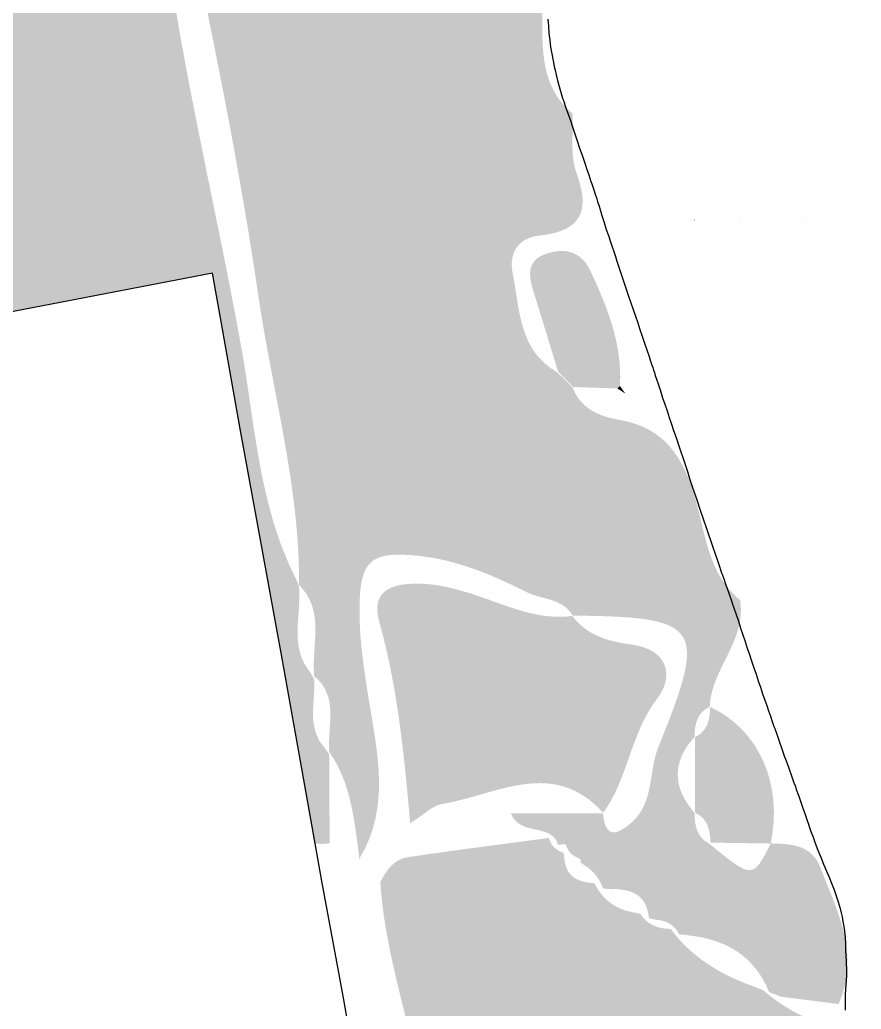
# Model space of a CAD drawing. Header units: inches. Extents: x 692273 to 716502, y 9316467 to 9326563.
# Drawn here: x 704279 to 705400, y 9319793 to 9321112 of the extents above; entities that cross this region are included whole.
import ezdxf

# ---------------------------------------------------------------- set-up
doc = ezdxf.new("R2010")
doc.units = ezdxf.units.IN
doc.header["$MEASUREMENT"] = 0
doc.layers.add('Land Value', color=7, linetype='Continuous')

msp = doc.modelspace()

# ---------------------------------------------------------------- hatches: boundary and pattern name
at = {"layer": 'Land Value', "transparency": 33554687}
h = msp.add_hatch(color=3, dxfattribs=at)
h.dxf.hatch_style = 2
edge = h.paths.add_edge_path()
edge.add_spline(control_points=[(704793.6, 9320502.2), (704791, 9320513.2), (704783.3, 9320519), (704772.9, 9320521.8), (704760.8, 9320547.2), (704742, 9320562.8), (704712.6, 9320562.9), (704712.4, 9320579.8), (704711.7, 9320596.6), (704711.8, 9320613.5), (704712.9, 9320715.3), (704728.9, 9320728.4), (704830.3, 9320724.6), (704870.6, 9320723), (704894.5, 9320711.2), (704897.1, 9320668.4), (704897.7, 9320658.6), (704903.4, 9320649.3), (704905.7, 9320639.5), (704936, 9320515.7), (704923.3, 9320500.2), (704793.6, 9320502.2)], knot_values=[0, 0, 0, 0, 1, 1, 1, 2, 2, 2, 3, 3, 3, 4, 4, 4, 5, 5, 5, 6, 6, 6, 7, 7, 7, 7], degree=3, periodic=0)
edge = h.paths.add_edge_path()
edge.add_spline(control_points=[(705005.6, 9320014.5), (705005.6, 9320014.5), (705006.5, 9320013.8), (705006.5, 9320013.8), (705006.4, 9320013.7), (705006.2, 9320013.7), (705006.1, 9320013.7), (705009.2, 9320003.6), (705015.7, 9319996.9), (705025.9, 9319993.9), (705025.9, 9319994), (705025.9, 9319994.1), (705025.9, 9319994.2), (705025.9, 9319994.2), (705026.7, 9319993.5), (705026.7, 9319993.5), (705026.4, 9319993.6), (705026.2, 9319993.8), (705025.9, 9319993.9), (705025.9, 9319991.8), (705026.5, 9319990.4), (705026.6, 9319988.4), (705040, 9319980.8), (705050.7, 9319970.4), (705056, 9319954.6), (705058.2, 9319954.3), (705060.3, 9319953.9), (705062.7, 9319953.8), (705089.6, 9319953.9), (705114, 9319950), (705117.4, 9319914.7), (705120.9, 9319914), (705124.2, 9319913), (705128, 9319912.8), (705127.9, 9319913), (705127.7, 9319913.2), (705127.5, 9319913.4), (705127.5, 9319913.4), (705128.5, 9319912.7), (705128.5, 9319912.7), (705128.3, 9319912.7), (705128.2, 9319912.8), (705128, 9319912.8), (705128.1, 9319912.7), (705128.1, 9319912.7), (705128.1, 9319912.7), (705140.4, 9319911.2), (705151, 9319906.4), (705157.5, 9319893.5), (705161.1, 9319892.8), (705164.7, 9319892.4), (705168.6, 9319892.4), (705168.4, 9319892.6), (705168.2, 9319892.8), (705168.1, 9319893), (705168.1, 9319893), (705169, 9319892.3), (705169, 9319892.3), (705168.9, 9319892.4), (705168.7, 9319892.4), (705168.6, 9319892.4), (705168.7, 9319892.2), (705168.9, 9319892.1), (705169.1, 9319891.9), (705218.8, 9319887), (705257.4, 9319865.4), (705277.6, 9319816.3), (705282, 9319814.7), (705286.2, 9319812.8), (705290.6, 9319811.3), (705290.6, 9319811.3), (705290, 9319811.9), (705290, 9319811.9), (705290.7, 9319811.3), (705291.5, 9319810.8), (705292.2, 9319810.2), (705317.3, 9319807.1), (705342.6, 9319803.8), (705370.2, 9319800.3), (705399.3, 9319866.4), (705368.5, 9319923.5), (705346.2, 9319981.6), (705334.2, 9320012.9), (705307, 9320014), (705279.7, 9320014.4), (705279.7, 9320014.4), (705279.7, 9320014.4), (705279.7, 9320014.3), (705279.6, 9320014.3), (705279.6, 9320014.3), (705279.6, 9320014.3), (705255.9, 9319967), (705255, 9319967), (705197.9, 9320014), (705181, 9320022.7), (705178.3, 9320038.3), (705178.2, 9320055), (705149.1, 9320088.8), (705147.4, 9320122.5), (705178.1, 9320156.3), (705178.3, 9320173.1), (705181.3, 9320188.5), (705198.4, 9320196.8), (705200.2, 9320247.4), (705248, 9320285), (705238.8, 9320338.8), (705196.7, 9320373.2), (705192.8, 9320426.1), (705179.6, 9320472.5), (705163.8, 9320528.5), (705139, 9320568.5), (705078.2, 9320579), (705051.2, 9320583.7), (705026.6, 9320593.7), (705015.6, 9320622.4), (705008.8, 9320629.1), (705002, 9320635.7), (704995.2, 9320642.4), (704943.5, 9320672), (704945.4, 9320726.6), (704935.7, 9320774.6), (704930.7, 9320799.5), (704941.1, 9320821.5), (704971.7, 9320824.8), (705025.5, 9320830.5), (705040.1, 9320855.9), (705020.9, 9320907.8), (705012.1, 9320931.8), (705016.8, 9320960.8), (705015.5, 9320987.5), (704978.4, 9321018), (704975.2, 9321060.5), (704975.1, 9321103.9), (704974.9, 9321179.9), (704975, 9321256), (704975, 9321332.1), (704957.9, 9321340.3), (704954.4, 9321355.5), (704954.8, 9321372.6), (704902.9, 9321388.1), (704884.6, 9321437.4), (704853.5, 9321473.7), (704828.1, 9321475.5), (704813.7, 9321488.2), (704812.7, 9321514.3), (704786.2, 9321515.1), (704772.2, 9321528.4), (704772, 9321555.4), (704765.5, 9321561.9), (704758.9, 9321568.5), (704752.3, 9321575.1), (704717.9, 9321578), (704710.8, 9321600.9), (704711.1, 9321630.2), (704711.5, 9321672.7), (704711.2, 9321715.2), (704711.1, 9321757.7), (704694, 9321766.1), (704691.3, 9321781.6), (704690.8, 9321798.4), (704676.7, 9321808.4), (704673.8, 9321823.6), (704669.8, 9321839.6), (704643.5, 9321943.2), (704633.5, 9321948.5), (704528.9, 9321919.5), (704520, 9321903.5), (704505, 9321899.4), (704488, 9321899.3), (704488, 9321899.3), (704488.1, 9321899.3), (704488.1, 9321899.3), (704405.7, 9321853.8), (704384.3, 9321784.2), (704407.7, 9321696.5), (704409.3, 9321690.4), (704407.6, 9321683.4), (704407.4, 9321676.8), (704440.6, 9321648.2), (704423.4, 9321609.4), (704427.8, 9321575), (704427.7, 9321575), (704427.7, 9321575.1), (704427.6, 9321575.2), (704466.7, 9321496.6), (704469.1, 9321409.1), (704486.7, 9321325.5), (704527.1, 9321132.8), (704568.2, 9320939.9), (704596.6, 9320745.2), (704615.4, 9320616.7), (704651.9, 9320490.3), (704651, 9320359), (704686.5, 9320323.4), (704666.8, 9320278.4), (704671.3, 9320237.5), (704705.3, 9320209.1), (704687.7, 9320170.3), (704691.6, 9320135.8), (704721.2, 9320093.2), (704724.8, 9320043.2), (704731.5, 9319994.2), (704773.4, 9320063.2), (704755, 9320137.2), (704743.6, 9320208.3), (704737.1, 9320248.4), (704731.3, 9320288.1), (704731.6, 9320328.4), (704732.1, 9320392), (704746.4, 9320404.7), (704811.1, 9320397.7), (704861.9, 9320392.2), (704908.8, 9320372.3), (704954.1, 9320349.5), (704974.6, 9320339.2), (705001.9, 9320341.8), (705015.6, 9320318.2), (705187.7, 9320316.2), (705195.7, 9320305.4), (705130, 9320143.2), (705116.5, 9320109.6), (705124.8, 9320068.5), (705093.3, 9320041.5), (705072.4, 9320023.5), (705059, 9320023.4), (705056, 9320054.6), (705016.1, 9320054.6), (704976.2, 9320054.6), (704933.2, 9320054.6), (704946, 9320023.4), (704986, 9320042.1), (704995.8, 9320013.8), (704995.8, 9320013.8), (704994.9, 9320014.5), (704994.9, 9320014.5), (704995.5, 9320013.8), (704996.2, 9320013.2), (704996.9, 9320012.5), (705000, 9320012.9), (705003, 9320013.3), (705006.1, 9320013.7), (705006, 9320014), (705005.7, 9320014.2), (705005.6, 9320014.5)], knot_values=[0, 0, 0, 0, 1, 1, 1, 2, 2, 2, 3, 3, 3, 4, 4, 4, 5, 5, 5, 6, 6, 6, 7, 7, 7, 8, 8, 8, 9, 9, 9, 10, 10, 10, 11, 11, 11, 12, 12, 12, 13, 13, 13, 14, 14, 14, 15, 15, 15, 16, 16, 16, 17, 17, 17, 18, 18, 18, 19, 19, 19, 20, 20, 20, 21, 21, 21, 22, 22, 22, 23, 23, 23, 24, 24, 24, 25, 25, 25, 26, 26, 26, 27, 27, 27, 28, 28, 28, 29, 29, 29, 30, 30, 30, 31, 31, 31, 32, 32, 32, 33, 33, 33, 34, 34, 34, 35, 35, 35, 36, 36, 36, 37, 37, 37, 38, 38, 38, 39, 39, 39, 40, 40, 40, 41, 41, 41, 42, 42, 42, 43, 43, 43, 44, 44, 44, 45, 45, 45, 46, 46, 46, 47, 47, 47, 48, 48, 48, 49, 49, 49, 50, 50, 50, 51, 51, 51, 52, 52, 52, 53, 53, 53, 54, 54, 54, 55, 55, 55, 56, 56, 56, 57, 57, 57, 58, 58, 58, 59, 59, 59, 60, 60, 60, 61, 61, 61, 62, 62, 62, 63, 63, 63, 64, 64, 64, 65, 65, 65, 66, 66, 66, 67, 67, 67, 68, 68, 68, 69, 69, 69, 70, 70, 70, 71, 71, 71, 72, 72, 72, 73, 73, 73, 74, 74, 74, 75, 75, 75, 76, 76, 76, 77, 77, 77, 78, 78, 78, 79, 79, 79, 80, 80, 80, 81, 81, 81, 81], degree=3, periodic=0)
h = msp.add_hatch(color=2, dxfattribs=at)
h.dxf.hatch_style = 2
h.paths.add_polyline_path([(704193.7, 9320698), (704200.6, 9320710.2), (704535.7, 9320774.4), (704546.5, 9320715), (704572.3, 9320567.3), (704601.3, 9320409.4), (704628.5, 9320261), (704653.1, 9320124), (704672.6, 9320014.4), (704674.1, 9320014.2), (704683, 9320013.8), (704691.8, 9320014.6), (704691.7, 9320026.6), (704691.7, 9320038.5), (704691.6, 9320050.4), (704691.5, 9320062.3), (704691.5, 9320074.2), (704691.4, 9320086.1), (704691.3, 9320098.1), (704691.3, 9320110), (704691.2, 9320121.9), (704691.1, 9320133.8), (704684.1, 9320143), (704677.6, 9320152), (704673.4, 9320161.5), (704670.9, 9320171.3), (704669.8, 9320181.3), (704669.7, 9320191.6), (704670.2, 9320202), (704670.9, 9320212.5), (704671.4, 9320222.9), (704671.2, 9320233.2), (704665.3, 9320243.5), (704657.9, 9320254.5), (704653, 9320265.9), (704650.2, 9320277.7), (704649.1, 9320289.8), (704649.1, 9320302), (704649.8, 9320314.4), (704650.7, 9320326.8), (704651.4, 9320339.1), (704651.3, 9320351.3), (704650.5, 9320359.5), (704650.6, 9320359.5), (704650.6, 9320359.4), (704650.6, 9320359.3), (704650.7, 9320359.2), (704650.8, 9320359.1), (704650.8, 9320359), (704650.9, 9320358.9), (704650.9, 9320358.8), (704651, 9320358.7), (704651, 9320358.7), (704650.9, 9320358.8), (704650.9, 9320358.9), (704650.9, 9320358.9), (704650.9, 9320359), (704650.8, 9320359.1), (704650.8, 9320359.1), (704650.8, 9320359.2), (704650.7, 9320359.2), (704650.7, 9320359.3), (704650.7, 9320359.4), (704638.6, 9320384), (704626.4, 9320413.9), (704616.4, 9320444.4), (704608.1, 9320475.3), (704601.2, 9320506.5), (704595.5, 9320538), (704590.4, 9320569.7), (704585.7, 9320601.3), (704581.1, 9320632.9), (704576.1, 9320664.4), (704568.6, 9320705.7), (704559.4, 9320753.8), (704549.9, 9320801.8), (704540.1, 9320849.8), (704530.3, 9320897.7), (704520.6, 9320945.7), (704511, 9320993.6), (704501.7, 9321041.7), (704492.9, 9321089.8), (704484.7, 9321138), (704477.5, 9321183.1), (704470.5, 9321222.6), (704462.7, 9321262), (704454.7, 9321301.3), (704446.8, 9321340.7), (704439.5, 9321380.1), (704433.3, 9321419.7), (704428.5, 9321459.4), (704425.7, 9321499.4), (704425.3, 9321539.8), (704426.1, 9321576.5), (704417.8, 9321585.1), (704412.1, 9321594.3), (704408.4, 9321603.9), (704406.5, 9321613.8), (704405.8, 9321623.9), (704406, 9321634.3), (704406.7, 9321644.7), (704407.3, 9321655.2), (704407.7, 9321665.5), (704407.2, 9321675.7), (704398.2, 9321688.6), (704390.6, 9321702.8), (704385.2, 9321717.9), (704381.1, 9321733.6), (704377.9, 9321749.7), (704374.8, 9321766), (704371.2, 9321782.2), (704366.5, 9321798.2), (704360, 9321813.7), (704351, 9321828.5), (704341, 9321830.2), (704331.4, 9321824.9), (704321.9, 9321819.7), (704312.5, 9321814.4), (704303.1, 9321809.2), (704293.8, 9321804.1), (704284.5, 9321798.9), (704275.1, 9321793.9), (704265.8, 9321788.9), (704256.4, 9321783.9), (704245, 9321777.9), (704231.9, 9321770), (704220.7, 9321761.6), (704211.4, 9321752.5), (704204, 9321742.6), (704198.5, 9321731.7), (704194.7, 9321719.7), (704192.7, 9321706.5), (704192.4, 9321691.8), (704193.9, 9321675.4), (704198.3, 9321650.4), (704210.2, 9321588), (704221.2, 9321525.5), (704231.4, 9321462.9), (704240.5, 9321400.1), (704248.4, 9321337.1), (704255.1, 9321274), (704260.2, 9321210.8), (704263.7, 9321147.3), (704265.5, 9321083.7), (704265.5, 9321019.9), (704264.1, 9320990.3), (704260.9, 9320964.7), (704255.9, 9320940), (704249.1, 9320916.2), (704240.4, 9320893.3), (704229.9, 9320871.2), (704217.6, 9320849.9), (704203.4, 9320829.4), (704187.5, 9320809.7), (704169.7, 9320790.8), (704163.4, 9320778.7), (704163.7, 9320769.9), (704164.6, 9320761.4), (704166.2, 9320753.1), (704168.5, 9320745), (704171.4, 9320737.1), (704174.8, 9320729.3), (704178.8, 9320721.6), (704183.2, 9320714), (704188.1, 9320706.4)])
h = msp.add_hatch(color=3, dxfattribs=at)
h.dxf.hatch_style = 2
edge = h.paths.add_edge_path()
edge.add_spline(control_points=[(705015.8, 9320987.6), (705015.7, 9320987.8), (705015.5, 9320988), (705015.5, 9320988), (705015.5, 9320987.9), (705015.5, 9320987.7), (705015.5, 9320987.5), (705015.8, 9320987.3), (705015.9, 9320987.1), (705016.2, 9320986.9), (705016.2, 9320986.9), (705016.2, 9320986.9), (705016.2, 9320986.9), (705016.2, 9320986.9), (705016.2, 9320986.9), (705016.2, 9320986.9), (705016.2, 9320986.9), (705016, 9320987.3), (705015.8, 9320987.6)], knot_values=[0, 0, 0, 0, 1, 1, 1, 2, 2, 2, 3, 3, 3, 4, 4, 4, 5, 5, 5, 6, 6, 6, 6], degree=3, periodic=0)
h = msp.add_hatch(color=1, dxfattribs=at)
h.dxf.hatch_style = 2
edge = h.paths.add_edge_path()
edge.add_spline(control_points=[(705015.8, 9320987.6), (705016, 9320987.3), (705016.2, 9320986.9), (705016.2, 9320986.9), (705016.2, 9320986.9), (705016.2, 9320986.9), (705016.2, 9320986.9), (705016.2, 9320986.9), (705016.2, 9320987), (705016.2, 9320987), (705015.9, 9320987.3), (705015.8, 9320987.7), (705015.5, 9320988), (705015.5, 9320988), (705015.7, 9320987.8), (705015.8, 9320987.6)], knot_values=[0, 0, 0, 0, 1, 1, 1, 2, 2, 2, 3, 3, 3, 4, 4, 4, 5, 5, 5, 5], degree=3, periodic=0)
h = msp.add_hatch(color=1, dxfattribs=at)
h.dxf.hatch_style = 2
edge = h.paths.add_edge_path()
edge.add_spline(control_points=[(705279.4, 9320926.3), (705279.6, 9320926.6), (705280, 9320926.7), (705280.2, 9320927), (705280.2, 9320927), (705279.4, 9320926.3), (705279.4, 9320926.3), (705279.4, 9320926.3), (705279.4, 9320926.3), (705279.4, 9320926.3)], knot_values=[0, 0, 0, 0, 1, 1, 1, 2, 2, 2, 3, 3, 3, 3], degree=3, periodic=0)
h = msp.add_hatch(color=1, dxfattribs=at)
h.dxf.hatch_style = 2
edge = h.paths.add_edge_path()
edge.add_spline(control_points=[(705280.2, 9320927), (705280.2, 9320927), (705280.1, 9320927), (705280, 9320927), (705279.8, 9320926.7), (705279.6, 9320926.6), (705279.4, 9320926.3), (705279.4, 9320926.3), (705280.2, 9320927), (705280.2, 9320927)], knot_values=[0, 0, 0, 0, 1, 1, 1, 2, 2, 2, 3, 3, 3, 3], degree=3, periodic=0)
h = msp.add_hatch(color=1, dxfattribs=at)
h.dxf.hatch_style = 2
edge = h.paths.add_edge_path()
edge.add_spline(control_points=[(705178.2, 9320845.9), (705178, 9320845.7), (705177.8, 9320845.5), (705177.5, 9320845.2), (705177.5, 9320845.2), (705178.8, 9320845.9), (705178.8, 9320845.9), (705178.6, 9320845.9), (705178.4, 9320845.9), (705178.2, 9320845.9)], knot_values=[0, 0, 0, 0, 1, 1, 1, 2, 2, 2, 3, 3, 3, 3], degree=3, periodic=0)
h = msp.add_hatch(color=1, dxfattribs=at)
h.dxf.hatch_style = 2
edge = h.paths.add_edge_path()
edge.add_spline(control_points=[(705177.5, 9320845.2), (705177.7, 9320845.2), (705177.9, 9320845.2), (705178.1, 9320845.2), (705178.3, 9320845.5), (705178.6, 9320845.6), (705178.8, 9320845.9), (705178.8, 9320845.9), (705177.5, 9320845.2), (705177.5, 9320845.2)], knot_values=[0, 0, 0, 0, 1, 1, 1, 2, 2, 2, 3, 3, 3, 3], degree=3, periodic=0)
h = msp.add_hatch(color=1, dxfattribs=at)
h.dxf.hatch_style = 2
edge = h.paths.add_edge_path()
edge.add_spline(control_points=[(705239.4, 9320845.3), (705239.3, 9320845.5), (705239.1, 9320845.6), (705239, 9320845.8), (705238.9, 9320845.8), (705238.8, 9320845.8), (705238.6, 9320845.8), (705238.6, 9320845.8), (705239.4, 9320845.3), (705239.4, 9320845.3)], knot_values=[0, 0, 0, 0, 1, 1, 1, 2, 2, 2, 3, 3, 3, 3], degree=3, periodic=0)
h = msp.add_hatch(color=1, dxfattribs=at)
h.dxf.hatch_style = 2
edge = h.paths.add_edge_path()
edge.add_spline(control_points=[(705239.1, 9320845.3), (705239.2, 9320845.3), (705239.3, 9320845.3), (705239.4, 9320845.3), (705239.4, 9320845.3), (705239.4, 9320845.3), (705239.4, 9320845.3), (705239.4, 9320845.3), (705238.6, 9320845.8), (705238.6, 9320845.8), (705238.8, 9320845.6), (705238.9, 9320845.5), (705239.1, 9320845.3)], knot_values=[0, 0, 0, 0, 1, 1, 1, 2, 2, 2, 3, 3, 3, 4, 4, 4, 4], degree=3, periodic=0)
h = msp.add_hatch(color=1, dxfattribs=at)
h.dxf.hatch_style = 2
edge = h.paths.add_edge_path()
edge.add_spline(control_points=[(705320.4, 9320845.8), (705320.4, 9320845.8), (705320.3, 9320845.8), (705320.2, 9320845.8), (705320.1, 9320845.6), (705319.9, 9320845.5), (705319.8, 9320845.3), (705319.8, 9320845.3), (705320.4, 9320845.8), (705320.4, 9320845.8)], knot_values=[0, 0, 0, 0, 1, 1, 1, 2, 2, 2, 3, 3, 3, 3], degree=3, periodic=0)
h = msp.add_hatch(color=1, dxfattribs=at)
h.dxf.hatch_style = 2
edge = h.paths.add_edge_path()
edge.add_spline(control_points=[(705319.8, 9320845.3), (705320, 9320845.3), (705320.2, 9320845.3), (705320.5, 9320845.3), (705320.5, 9320845.5), (705320.5, 9320845.7), (705320.4, 9320845.8), (705320.4, 9320845.8), (705319.8, 9320845.3), (705319.8, 9320845.3), (705319.8, 9320845.3), (705319.8, 9320845.3), (705319.8, 9320845.3)], knot_values=[0, 0, 0, 0, 1, 1, 1, 2, 2, 2, 3, 3, 3, 4, 4, 4, 4], degree=3, periodic=0)
h = msp.add_hatch(color=1, dxfattribs=at)
h.dxf.hatch_style = 2
edge = h.paths.add_edge_path()
edge.add_spline(control_points=[(705038.7, 9320778.9), (705026.3, 9320805.1), (705002.8, 9320808.7), (704978.6, 9320799.8), (704953.4, 9320790.5), (704957.4, 9320769.5), (704963.7, 9320749.2), (704974.7, 9320714), (704985.4, 9320678.7), (704996.2, 9320643.4), (705002.8, 9320636.6), (705009.5, 9320629.7), (705016.1, 9320622.9), (705035.8, 9320622.2), (705055.6, 9320621.6), (705075.3, 9320620.9), (705075.3, 9320620.9), (705075.3, 9320620.9), (705075.3, 9320620.9), (705075.3, 9320621), (705076.2, 9320621.8), (705077, 9320622.6), (705077.9, 9320623.5), (705078.7, 9320624.3), (705078.7, 9320624.3), (705082, 9320680.1), (705061.8, 9320730), (705038.7, 9320778.9)], knot_values=[0, 0, 0, 0, 1, 1, 1, 2, 2, 2, 3, 3, 3, 4, 4, 4, 5, 5, 5, 6, 6, 6, 7, 7, 7, 8, 8, 8, 9, 9, 9, 9], degree=3, periodic=0)
h = msp.add_hatch(color=1, dxfattribs=at)
h.dxf.hatch_style = 2
edge = h.paths.add_edge_path()
edge.add_spline(control_points=[(704897.1, 9320668.4), (704894.5, 9320711.2), (704870.6, 9320723), (704830.3, 9320724.6), (704728.9, 9320728.4), (704712.9, 9320715.3), (704711.8, 9320613.5), (704711.7, 9320596.6), (704712.4, 9320579.8), (704712.6, 9320562.9), (704742, 9320562.8), (704760.8, 9320547.2), (704772.9, 9320521.8), (704783.3, 9320519), (704791, 9320513.2), (704793.6, 9320502.2), (704923.3, 9320500.2), (704936, 9320515.7), (704905.7, 9320639.5), (704903.4, 9320649.3), (704897.7, 9320658.6), (704897.1, 9320668.4)], knot_values=[0, 0, 0, 0, 1, 1, 1, 2, 2, 2, 3, 3, 3, 4, 4, 4, 5, 5, 5, 6, 6, 6, 7, 7, 7, 7], degree=3, periodic=0)
h = msp.add_hatch(color=1, dxfattribs=at)
h.dxf.hatch_style = 2
edge = h.paths.add_edge_path()
edge.add_spline(control_points=[(705086.1, 9320613.8), (705083.6, 9320617.3), (705081.2, 9320620.8), (705078.7, 9320624.3), (705078.7, 9320624.3), (705077.9, 9320623.5), (705077, 9320622.6), (705076.2, 9320621.8), (705075.3, 9320621), (705075.3, 9320620.9), (705078.9, 9320618.6), (705082.5, 9320616.2), (705086.1, 9320613.8)], knot_values=[0, 0, 0, 0, 1, 1, 1, 2, 2, 2, 3, 3, 3, 4, 4, 4, 4], degree=3, periodic=0)
h = msp.add_hatch(color=3, dxfattribs=at)
h.dxf.hatch_style = 2
edge = h.paths.add_edge_path()
edge.add_spline(control_points=[(704651, 9320358.7), (704651, 9320358.8), (704651, 9320358.9), (704651, 9320359), (704650.9, 9320359.1), (704650.8, 9320359.3), (704650.7, 9320359.4), (704650.8, 9320359.2), (704650.9, 9320358.9), (704651, 9320358.7)], knot_values=[0, 0, 0, 0, 1, 1, 1, 2, 2, 2, 3, 3, 3, 3], degree=3, periodic=0)
h = msp.add_hatch(color=1, dxfattribs=at)
h.dxf.hatch_style = 2
edge = h.paths.add_edge_path()
edge.add_spline(control_points=[(704841.2, 9320066.9), (704913.6, 9320078.6), (704988.7, 9320129.5), (705056.5, 9320055.3), (705089.8, 9320101.3), (705092.6, 9320160.7), (705128.3, 9320207.4), (705150.6, 9320236.5), (705144.1, 9320272.5), (705094.5, 9320279.5), (705064.4, 9320283.7), (705034.9, 9320290.9), (705015.3, 9320317.7), (704970, 9320311.6), (704929.7, 9320330.9), (704888.8, 9320344.6), (704859.8, 9320354.3), (704831.4, 9320361.9), (704800.6, 9320360.6), (704767.5, 9320359.1), (704747.9, 9320345.6), (704757.7, 9320310.7), (704781.6, 9320225.7), (704790.7, 9320138), (704799.1, 9320041.4), (704819.2, 9320054), (704829.5, 9320065.1), (704841.2, 9320066.9)], knot_values=[0, 0, 0, 0, 1, 1, 1, 2, 2, 2, 3, 3, 3, 4, 4, 4, 5, 5, 5, 6, 6, 6, 7, 7, 7, 8, 8, 8, 9, 9, 9, 9], degree=3, periodic=0)
h = msp.add_hatch(color=3, dxfattribs=at)
h.dxf.hatch_style = 2
edge = h.paths.add_edge_path()
edge.add_spline(control_points=[(705239.3, 9320338.3), (705239.3, 9320338.5), (705239.3, 9320338.6), (705239.3, 9320338.7), (705239.1, 9320338.9), (705239, 9320339), (705238.8, 9320339.2), (705238.8, 9320339.2), (705239.3, 9320338.3), (705239.3, 9320338.3)], knot_values=[0, 0, 0, 0, 1, 1, 1, 2, 2, 2, 3, 3, 3, 3], degree=3, periodic=0)
h = msp.add_hatch(color=3, dxfattribs=at)
h.dxf.hatch_style = 2
edge = h.paths.add_edge_path()
edge.add_spline(control_points=[(705238.8, 9320339.2), (705238.8, 9320339), (705238.8, 9320338.9), (705238.8, 9320338.8), (705239, 9320338.6), (705239.1, 9320338.5), (705239.3, 9320338.3), (705239.3, 9320338.3), (705238.8, 9320339.2), (705238.8, 9320339.2)], knot_values=[0, 0, 0, 0, 1, 1, 1, 2, 2, 2, 3, 3, 3, 3], degree=3, periodic=0)
h = msp.add_hatch(color=3, dxfattribs=at)
h.dxf.hatch_style = 2
edge = h.paths.add_edge_path()
edge.add_spline(control_points=[(704671.3, 9320237.1), (704671.3, 9320237.2), (704671.3, 9320237.4), (704671.3, 9320237.5), (704671.1, 9320237.7), (704671, 9320237.8), (704670.8, 9320238), (704670.8, 9320238), (704671.3, 9320237.1), (704671.3, 9320237.1)], knot_values=[0, 0, 0, 0, 1, 1, 1, 2, 2, 2, 3, 3, 3, 3], degree=3, periodic=0)
h = msp.add_hatch(color=2, dxfattribs=at)
h.dxf.hatch_style = 2
edge = h.paths.add_edge_path()
edge.add_spline(control_points=[(704670.8, 9320238), (704670.8, 9320237.8), (704670.8, 9320237.7), (704670.8, 9320237.6), (704671, 9320237.4), (704671.1, 9320237.2), (704671.3, 9320237.1), (704671.3, 9320237.1), (704670.8, 9320238), (704670.8, 9320238)], knot_values=[0, 0, 0, 0, 1, 1, 1, 2, 2, 2, 3, 3, 3, 3], degree=3, periodic=0)
h = msp.add_hatch(color=1, dxfattribs=at)
h.dxf.hatch_style = 2
edge = h.paths.add_edge_path()
edge.add_spline(control_points=[(705279.7, 9320014.4), (705296.1, 9320094), (705263.9, 9320166.5), (705198.8, 9320196.4), (705198.8, 9320179.6), (705195.6, 9320164.4), (705178.6, 9320156), (705178.7, 9320122.4), (705178.7, 9320088.9), (705178.8, 9320055.4), (705196.2, 9320047.5), (705198.8, 9320032), (705199.5, 9320015.5), (705226.2, 9320015.1), (705252.9, 9320014.7), (705279.6, 9320014.3), (705279.6, 9320014.3), (705279.6, 9320014.3), (705279.7, 9320014.3), (705279.7, 9320014.4), (705279.7, 9320014.4), (705279.7, 9320014.4)], knot_values=[0, 0, 0, 0, 1, 1, 1, 2, 2, 2, 3, 3, 3, 4, 4, 4, 5, 5, 5, 6, 6, 6, 7, 7, 7, 7], degree=3, periodic=0)
h = msp.add_hatch(color=3, dxfattribs=at)
h.dxf.hatch_style = 2
edge = h.paths.add_edge_path()
edge.add_spline(control_points=[(704691.6, 9320135.7), (704691.6, 9320135.7), (704691.6, 9320135.8), (704691.6, 9320135.8), (704691.4, 9320136.1), (704691.3, 9320136.4), (704691.1, 9320136.6), (704691.1, 9320136.6), (704691.6, 9320135.7), (704691.6, 9320135.7)], knot_values=[0, 0, 0, 0, 1, 1, 1, 2, 2, 2, 3, 3, 3, 3], degree=3, periodic=0)
h = msp.add_hatch(color=2, dxfattribs=at)
h.dxf.hatch_style = 2
edge = h.paths.add_edge_path()
edge.add_spline(control_points=[(704691.1, 9320136.2), (704691.3, 9320136), (704691.4, 9320135.9), (704691.6, 9320135.7), (704691.6, 9320135.7), (704691.1, 9320136.6), (704691.1, 9320136.6), (704691.1, 9320136.5), (704691.1, 9320136.3), (704691.1, 9320136.2)], knot_values=[0, 0, 0, 0, 1, 1, 1, 2, 2, 2, 3, 3, 3, 3], degree=3, periodic=0)
h = msp.add_hatch(color=1, dxfattribs=at)
h.dxf.hatch_style = 2
edge = h.paths.add_edge_path()
edge.add_spline(control_points=[(705939.6, 9319722.2), (705939.1, 9319779.6), (705912.6, 9319817.2), (705860.3, 9319839.1), (705815.1, 9319876.8), (705743.2, 9319857.3), (705698.3, 9319840.5), (705666, 9319853.1), (705637.5, 9319848.9), (705609.9, 9319844.9), (705592.6, 9319842.3), (705580.2, 9319839.4), (705573.8, 9319834.7), (705573.1, 9319825.8), (705554.3, 9319807.9), (705534.1, 9319794.5), (705455.5, 9319742.2), (705347.1, 9319752.5), (705270, 9319818.3), (705269.3, 9319818.9), (705268.5, 9319819.3), (705267.8, 9319819.9), (705267.8, 9319819.9), (705268.5, 9319819.4), (705268.5, 9319819.4), (705264, 9319820.8), (705259.8, 9319822.7), (705255.5, 9319824.3), (705212.8, 9319839.8), (705174.7, 9319862.2), (705146.9, 9319899.9), (705146.8, 9319900.1), (705146.6, 9319900.3), (705146.4, 9319900.4), (705142.6, 9319900.5), (705138.9, 9319900.9), (705135.3, 9319901.5), (705123.3, 9319903.6), (705113.1, 9319909.2), (705105.9, 9319920.7), (705105.9, 9319920.8), (705105.9, 9319920.8), (705105.9, 9319920.8), (705102.1, 9319921.1), (705098.7, 9319922.1), (705095.2, 9319922.8), (705072.8, 9319927.1), (705055.6, 9319939.4), (705044.8, 9319961.3), (705043.2, 9319961.3), (705042, 9319961.8), (705040.5, 9319961.8), (705038.1, 9319962), (705036, 9319962.4), (705033.9, 9319962.7), (705015.8, 9319965.6), (705005.5, 9319976.3), (705004.4, 9319996.5), (705004.3, 9319998.4), (705003.7, 9319999.8), (705003.8, 9320002), (704993.5, 9320004.9), (704987, 9320011.6), (704983.9, 9320021.8), (704980.9, 9320021.3), (704977.8, 9320021), (704974.7, 9320020.5), (704914.8, 9320012.5), (704854.7, 9320005), (704794.9, 9319995.9), (704777.3, 9319993.2), (704767, 9319978.2), (704759.3, 9319962.7), (704766.9, 9319844.9), (704816, 9319734.6), (704822.2, 9319616.5), (704824.1, 9319580.7), (704850.7, 9319576.8), (704879.8, 9319574.7), (704954.8, 9319569.3), (705026.2, 9319594.1), (705099.9, 9319600.7), (705186.3, 9319608.4), (705271.4, 9319632), (705356.7, 9319650), (705422, 9319663.9), (705483.3, 9319661.6), (705539.5, 9319619.2), (705597.7, 9319575.2), (705672.7, 9319556.5), (705730, 9319497.5), (705730, 9319497.5), (705845.5, 9319438.7), (705845.5, 9319438.7), (705876.4, 9319444.2), (705882.5, 9319468.2), (705896.3, 9319488.3), (705945.6, 9319559.9), (705940.3, 9319641.3), (705939.6, 9319722.2)], knot_values=[0, 0, 0, 0, 1, 1, 1, 2, 2, 2, 3, 5, 5, 5, 8, 8, 9, 9, 9, 10, 10, 10, 11, 11, 11, 12, 12, 12, 13, 13, 13, 14, 14, 14, 15, 15, 15, 16, 16, 16, 17, 17, 17, 18, 18, 18, 19, 19, 19, 20, 20, 20, 21, 21, 21, 22, 22, 22, 23, 23, 23, 24, 24, 24, 25, 25, 25, 26, 26, 26, 27, 27, 27, 28, 28, 28, 29, 29, 29, 30, 30, 30, 31, 31, 31, 32, 32, 32, 33, 33, 33, 34, 34, 34, 35, 35, 35, 36, 36, 36, 37, 37, 37, 37], degree=3, periodic=0)
h = msp.add_hatch(color=1, dxfattribs=at)
h.dxf.hatch_style = 2
edge = h.paths.add_edge_path()
edge.add_spline(control_points=[(705005.6, 9320014.5), (705005.7, 9320014.2), (705006, 9320014), (705006.1, 9320013.7), (705006.2, 9320013.7), (705006.4, 9320013.7), (705006.5, 9320013.8), (705006.5, 9320013.8), (705005.6, 9320014.5), (705005.6, 9320014.5)], knot_values=[0, 0, 0, 0, 1, 1, 1, 2, 2, 2, 3, 3, 3, 3], degree=3, periodic=0)
h = msp.add_hatch(color=3, dxfattribs=at)
h.dxf.hatch_style = 2
edge = h.paths.add_edge_path()
edge.add_spline(control_points=[(704731.6, 9319993.6), (704731.6, 9319993.8), (704731.6, 9319994), (704731.5, 9319994.2), (704731.4, 9319994), (704731.4, 9319993.8), (704731.3, 9319993.7), (704731.3, 9319993.7), (704731.6, 9319993.6), (704731.6, 9319993.6)], knot_values=[0, 0, 0, 0, 1, 1, 1, 2, 2, 2, 3, 3, 3, 3], degree=3, periodic=0)
h = msp.add_hatch(color=1, dxfattribs=at)
h.dxf.hatch_style = 2
h.paths.add_polyline_path([(704731.3, 9319993.7), (704731.3, 9319993.6), (704731.6, 9319993.6), (704731.3, 9319993.7)])
h = msp.add_hatch(color=1, dxfattribs=at)
h.dxf.hatch_style = 2
edge = h.paths.add_edge_path()
edge.add_spline(control_points=[(705025.9, 9319994.2), (705025.9, 9319994.1), (705025.9, 9319994), (705025.9, 9319993.9), (705026.2, 9319993.8), (705026.4, 9319993.6), (705026.7, 9319993.5), (705026.7, 9319993.5), (705025.9, 9319994.2), (705025.9, 9319994.2)], knot_values=[0, 0, 0, 0, 1, 1, 1, 2, 2, 2, 3, 3, 3, 3], degree=3, periodic=0)
h = msp.add_hatch(color=1, dxfattribs=at)
h.dxf.hatch_style = 2
edge = h.paths.add_edge_path()
edge.add_spline(control_points=[(705066.7, 9319953.8), (705066.8, 9319953.6), (705066.9, 9319953.4), (705067, 9319953.2), (705067.2, 9319953.2), (705067.3, 9319953.2), (705067.5, 9319953.2), (705067.5, 9319953.2), (705066.7, 9319953.8), (705066.7, 9319953.8)], knot_values=[0, 0, 0, 0, 1, 1, 1, 2, 2, 2, 3, 3, 3, 3], degree=3, periodic=0)
h = msp.add_hatch(color=1, dxfattribs=at)
h.dxf.hatch_style = 2
edge = h.paths.add_edge_path()
edge.add_spline(control_points=[(705127.5, 9319913.4), (705127.7, 9319913.2), (705127.9, 9319913), (705128, 9319912.8), (705128.2, 9319912.8), (705128.3, 9319912.7), (705128.5, 9319912.7), (705128.5, 9319912.7), (705127.5, 9319913.4), (705127.5, 9319913.4)], knot_values=[0, 0, 0, 0, 1, 1, 1, 2, 2, 2, 3, 3, 3, 3], degree=3, periodic=0)
h = msp.add_hatch(color=1, dxfattribs=at)
h.dxf.hatch_style = 2
edge = h.paths.add_edge_path()
edge.add_spline(control_points=[(705168.1, 9319893), (705168.2, 9319892.8), (705168.4, 9319892.6), (705168.6, 9319892.4), (705168.7, 9319892.4), (705168.9, 9319892.4), (705169, 9319892.3), (705169, 9319892.3), (705168.1, 9319893), (705168.1, 9319893)], knot_values=[0, 0, 0, 0, 1, 1, 1, 2, 2, 2, 3, 3, 3, 3], degree=3, periodic=0)

# ---------------------------------------------------------------- linework, layer by layer
for points in [[(704982.5, 9321113.4), (704983.3, 9321104), (704984, 9321094.6), (704985.2, 9321085.3), (704986.3, 9321076), (704987.9, 9321066.8), (704989.5, 9321057.6), (704991.6, 9321048.3), (704992.3, 9321045.3), (704993.8, 9321039), (704995.9, 9321029.7), (704998.6, 9321020.2), (705001.4, 9321010.8), (705002.8, 9321006.6), (705003.4, 9321004.9), (705006.8, 9320995.1), (705009.7, 9320986.6), (705012.6, 9320978.1), (705015.6, 9320969.5), (705018.7, 9320960.2), (705021.9, 9320950.8), (705025, 9320941.4), (705028.2, 9320932), (705031.3, 9320922.7), (705032.8, 9320918.4), (705034.2, 9320914.1), (705037.1, 9320905.5), (705040, 9320896.9), (705041.2, 9320893.6), (705043.8, 9320885.7), (705045.9, 9320879.7), (705047.7, 9320873.9), (705048.8, 9320870.3), (705049, 9320869.6), (705050.4, 9320865.3), (705050.8, 9320863.9), (705051.7, 9320860.9), (705052.3, 9320859.1), (705053.2, 9320856.3), (705054.7, 9320851.5), (705057.6, 9320842.1), (705060.5, 9320832.7), (705063.3, 9320824.6), (705066, 9320816.4), (705068.8, 9320808.2), (705069.1, 9320807.4), (705072.6, 9320797), (705074.7, 9320790.7), (705077.8, 9320781.3), (705077.8, 9320781.3), (705080.9, 9320772), (705084.1, 9320762.6), (705087.2, 9320753.3), (705090.3, 9320743.9), (705093.3, 9320735), (705096.4, 9320726.1), (705099.4, 9320717.2), (705102.4, 9320708.3), (705105.4, 9320699.4), (705108.5, 9320690.5), (705111.5, 9320681.5), (705114.5, 9320672.6), (705114.5, 9320672.6), (705117.5, 9320663.7), (705119.1, 9320658.8), (705120.4, 9320654.9), (705120.5, 9320654.5), (705121.7, 9320651), (705122.4, 9320648.9), (705123.5, 9320645.5), (705123.5, 9320645.4), (705124.6, 9320642.1), (705124.6, 9320642.1), (705125.8, 9320638.4), (705127.5, 9320633.2), (705129.6, 9320627), (705132.6, 9320617.8), (705135.6, 9320608.6), (705138.5, 9320599.9), (705141.5, 9320591.1), (705144.4, 9320582.3), (705147.4, 9320573.5), (705150.3, 9320564.7), (705151, 9320562.6), (705154.4, 9320552.7), (705156.2, 9320547.1), (705159.3, 9320537.9), (705162.4, 9320528.7), (705165.5, 9320519.4), (705168.6, 9320510.2), (705171.6, 9320501), (705174.7, 9320491.7), (705177.8, 9320482.5), (705180.3, 9320475.1), (705183, 9320467), (705183.9, 9320464), (705187, 9320454.8), (705188.7, 9320449.8), (705190.1, 9320445.7), (705193.2, 9320436.7), (705196.3, 9320427.6), (705199.3, 9320418.6), (705202.4, 9320409.5), (705205.5, 9320400.5), (705208.6, 9320391.4), (705211.7, 9320382.4), (705212.3, 9320380.6), (705214.2, 9320375.1), (705214.8, 9320373.5), (705218, 9320364.5), (705219.6, 9320360), (705221.1, 9320355.6), (705224.2, 9320346.6), (705227.4, 9320337.7), (705228.4, 9320334.7), (705230.5, 9320328.7), (705233.6, 9320319.7), (705236.6, 9320310.7), (705239.5, 9320301.6), (705242.5, 9320292.6), (705245.4, 9320283.5), (705248.3, 9320274.8), (705251.3, 9320266.1), (705253.1, 9320260.7), (705255, 9320255), (705257.1, 9320248.7), (705260.1, 9320240), (705263, 9320231.3), (705265.9, 9320222.6), (705268.9, 9320213.9), (705271.8, 9320205.2), (705274.3, 9320198.1), (705276.8, 9320191), (705279.3, 9320183.9), (705281.7, 9320176.8), (705284, 9320170.4), (705285, 9320167.7), (705288.2, 9320158.6), (705291.4, 9320149.6), (705294.6, 9320140.5), (705297.8, 9320131.4), (705301, 9320122.4), (705304.2, 9320113.4), (705307.4, 9320104.4), (705310.6, 9320095.4), (705311, 9320094.3), (705312.5, 9320090.3), (705313.8, 9320086.4), (705317, 9320077.4), (705319.8, 9320069.4), (705322.6, 9320061.3), (705325.4, 9320053.2), (705328.2, 9320045.1), (705329.9, 9320040.1), (705331, 9320037.1), (705333.3, 9320030.5), (705335.6, 9320024), (705337.9, 9320017.4), (705340.2, 9320011.4), (705342.6, 9320005.3), (705346.4, 9319996.1), (705350.2, 9319986.8), (705354, 9319977.6), (705357.4, 9319969.6), (705360.8, 9319961.5), (705364.3, 9319952.8), (705367, 9319944.4), (705369.4, 9319936.8), (705372.3, 9319927.7), (705373.6, 9319922.1), (705374.8, 9319916.6), (705376, 9319910.2), (705377.1, 9319903.8), (705377.9, 9319897.4), (705378.7, 9319889.5), (705379.3, 9319880.3), (705379.5, 9319874.9), (705379.5, 9319871.7), (705380.1, 9319857.9), (705380.7, 9319843.2), (705380.5, 9319837.9), (705378.8, 9319814), (705378.7, 9319792.3)], [(704737.5, 9319654.2), (704710.5, 9319806.1), (704704.7, 9319837.7), (704681.5, 9319964.2), (704676.2, 9319994.2), (704653.1, 9320124), (704628.5, 9320261), (704601.3, 9320409.4), (704572.3, 9320567.3), (704546.5, 9320715), (704535.7, 9320774.4), (704200.6, 9320710.2)]]:
    msp.add_lwpolyline(points)

doc.saveas('drawing.dxf')
